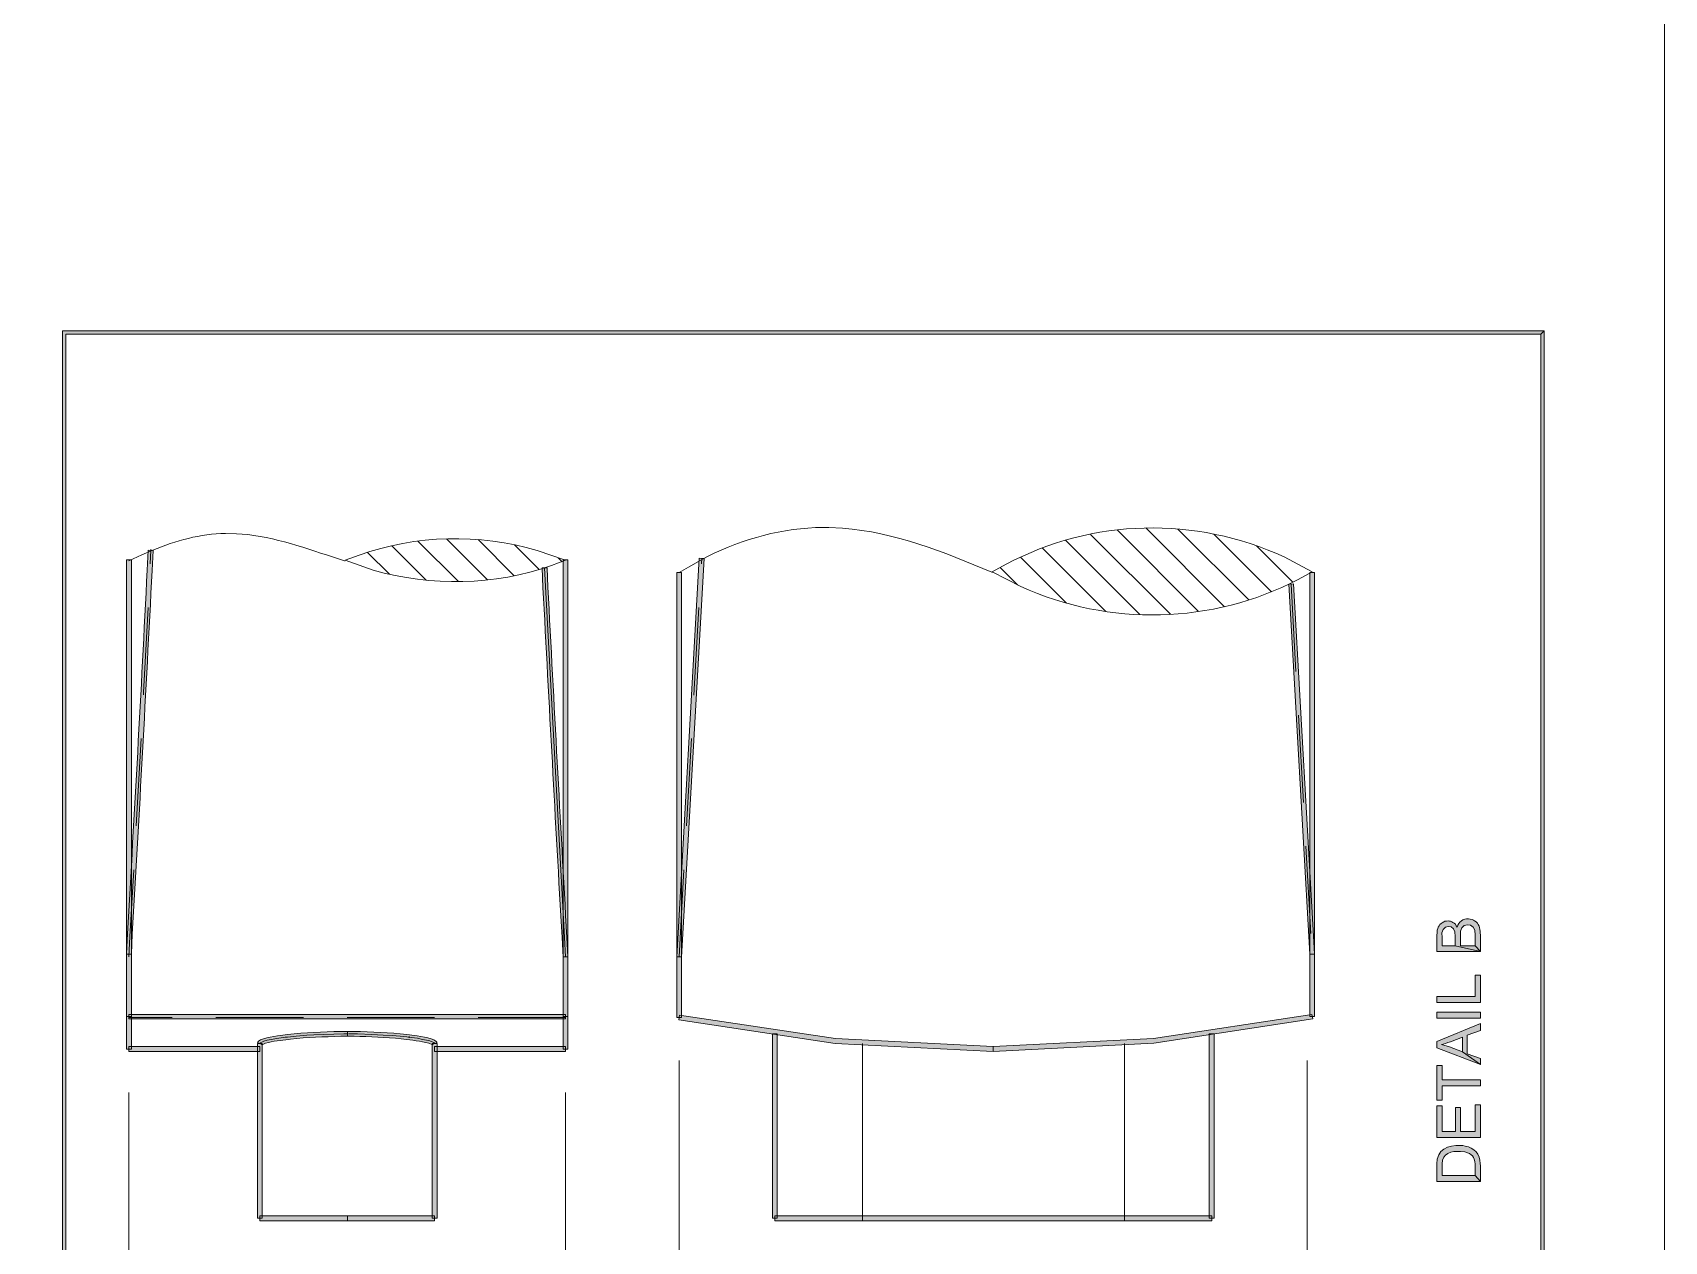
# Model space of a CAD drawing. Header units: inches. Extents: x -1525 to 612, y 0 to 1008.
# Drawn here: x -355.9 to -20, y 226.2 to 474.9 of the extents above; entities that cross this region are included whole.
import ezdxf

# ---------------------------------------------------------------- set-up
doc = ezdxf.new("R2010")
doc.units = ezdxf.units.IN
doc.header["$MEASUREMENT"] = 0
doc.layers.add('Layer 1', color=7, linetype='Continuous', lineweight=0)

# ---------------------------------------------------------------- blocks, each defined once
blk = doc.blocks.new('Block_2')
at = {"layer": 'Layer 1', "true_color": 0x000000, "transparency": 33554687}
h = blk.add_hatch(color=18, dxfattribs=at)
h.dxf.hatch_style = 2
h.paths.add_polyline_path([(-44.72, 413.52), (-45.44, 412.8), (-45.44, 107.46), (-349.1, 107.46), (-349.1, 412.8), (-45.44, 412.8), (-44.72, 413.52), (-349.82, 413.52), (-349.82, 106.74), (-44.72, 106.74), (-44.72, 413.52)])
h = blk.add_hatch(color=18, dxfattribs=at)
h.dxf.hatch_style = 2
edge = h.paths.add_edge_path()
edge.add_spline(control_points=[(-331.1, 368.34), (-331.1, 368.34), (-332.12, 368.4), (-332.12, 368.4), (-332.12, 368.4), (-332.36, 364.26), (-332.36, 364.26), (-333.58, 339.32), (-335.01, 314.37), (-336.38, 289.44), (-336.38, 289.44), (-336.62, 285.3), (-336.62, 285.3), (-336.62, 285.3), (-335.6, 285.24), (-335.6, 285.24), (-335.6, 285.24), (-335.42, 289.38), (-335.42, 289.38), (-333.97, 314.31), (-332.63, 339.26), (-331.34, 364.2), (-331.34, 364.2), (-331.1, 368.34), (-331.1, 368.34)], knot_values=[0, 0, 0, 0, 1, 1, 1, 2, 2, 2, 3, 3, 3, 4, 4, 4, 5, 5, 5, 6, 6, 6, 7, 7, 7, 8, 8, 8, 8], degree=3, periodic=0)
edge.add_line((-331.1, 368.34), (-331.1, 368.34))
h = blk.add_hatch(color=18, dxfattribs=at)
h.dxf.hatch_style = 2
h.paths.add_polyline_path([(-336.62, 285.24), (-335.6, 285.24), (-335.6, 366.42), (-336.62, 366.42)])
h = blk.add_hatch(color=18, dxfattribs=at)
h.dxf.hatch_style = 2
h.paths.add_polyline_path([(-246.74, 284.7), (-245.72, 284.7), (-245.72, 366.42), (-246.74, 366.42)])
h = blk.add_hatch(color=18, dxfattribs=at)
h.dxf.hatch_style = 2
h.paths.add_polyline_path([(-223.34, 284.7), (-222.38, 284.64), (-217.7, 366.66), (-218.72, 366.72), (-223.34, 284.7)])
h = blk.add_hatch(color=18, dxfattribs=at)
h.dxf.hatch_style = 2
edge = h.paths.add_edge_path()
edge.add_spline(control_points=[(-250.04, 364.74), (-250.04, 364.74), (-251.06, 364.74), (-251.06, 364.74), (-251.06, 364.74), (-250.88, 360.72), (-250.88, 360.72), (-249.57, 336.7), (-248.34, 312.67), (-246.92, 288.66), (-246.92, 288.66), (-246.74, 284.64), (-246.74, 284.64), (-246.74, 284.64), (-245.72, 284.7), (-245.72, 284.7), (-245.72, 284.7), (-245.96, 288.72), (-245.96, 288.72), (-247.28, 312.74), (-248.6, 336.75), (-249.86, 360.78), (-249.86, 360.78), (-250.04, 364.74), (-250.04, 364.74)], knot_values=[0, 0, 0, 0, 1, 1, 1, 2, 2, 2, 3, 3, 3, 4, 4, 4, 5, 5, 5, 6, 6, 6, 7, 7, 7, 8, 8, 8, 8], degree=3, periodic=0)
edge.add_line((-250.04, 364.74), (-250.04, 364.74))
h = blk.add_hatch(color=18, dxfattribs=at)
h.dxf.hatch_style = 2
h.paths.add_polyline_path([(-223.34, 284.7), (-222.38, 284.7), (-222.38, 363.78), (-223.34, 363.78)])
h = blk.add_hatch(color=18, dxfattribs=at)
h.dxf.hatch_style = 2
h.paths.add_polyline_path([(-92.96, 285.24), (-92, 285.24), (-92, 363.78), (-92.96, 363.78)])
h = blk.add_hatch(color=18, dxfattribs=at)
h.dxf.hatch_style = 2
h.paths.add_polyline_path([(-96.32, 361.44), (-97.34, 361.38), (-92.96, 285.24), (-92, 285.3), (-96.32, 361.44)])
h = blk.add_hatch(color=18, dxfattribs=at)
edge = h.paths.add_edge_path()
edge.add_spline(control_points=[(-57.86, 285.78), (-57.86, 285.78), (-66.86, 285.78), (-66.86, 285.78), (-66.86, 285.78), (-66.86, 289.14), (-66.86, 289.14), (-66.86, 289.14), (-66.8, 289.62), (-66.8, 289.62), (-66.86, 290.32), (-66.42, 291.44), (-65.72, 291.72), (-65.72, 291.72), (-65.42, 291.9), (-65.42, 291.9), (-65.42, 291.9), (-65.18, 292.02), (-65.18, 292.02), (-64.17, 292.21), (-63.8, 292.03), (-63.02, 291.42), (-63.02, 291.42), (-62.84, 291.12), (-62.84, 291.12), (-62.84, 291.12), (-62.66, 290.82), (-62.66, 290.82), (-62.66, 290.82), (-62.54, 291.24), (-62.54, 291.24), (-62.54, 291.24), (-62.3, 291.54), (-62.3, 291.54), (-61.79, 292.51), (-60.54, 292.75), (-59.6, 292.38), (-59.6, 292.38), (-59.3, 292.26), (-59.3, 292.26), (-59.3, 292.26), (-59.06, 292.14), (-59.06, 292.14), (-58.15, 291.53), (-57.93, 290.66), (-57.92, 289.62), (-57.92, 289.62), (-57.86, 289.2), (-57.86, 289.2), (-57.86, 289.2), (-57.86, 285.78), (-57.86, 285.78), (-57.86, 285.78), (-63.08, 286.98), (-63.08, 286.98), (-63.08, 286.98), (-63.08, 288.9), (-63.08, 288.9), (-62.78, 291.77), (-66.24, 291.6), (-65.78, 288.72), (-65.78, 288.72), (-65.78, 286.98), (-65.78, 286.98), (-65.78, 286.98), (-63.08, 286.98), (-63.08, 286.98), (-63.08, 286.98), (-57.86, 285.78), (-57.86, 285.78), (-57.86, 285.78), (-58.94, 286.98), (-58.94, 286.98), (-58.94, 286.98), (-58.94, 289.2), (-58.94, 289.2), (-58.68, 292.2), (-62.5, 291.91), (-62, 289.02), (-62, 289.02), (-62, 286.98), (-62, 286.98), (-62, 286.98), (-58.94, 286.98), (-58.94, 286.98), (-58.94, 286.98), (-57.86, 285.78), (-57.86, 285.78)], knot_values=[0, 0, 0, 0, 1, 1, 1, 2, 2, 2, 3, 3, 3, 4, 4, 4, 5, 5, 5, 6, 6, 6, 7, 7, 7, 8, 8, 8, 9, 9, 9, 10, 10, 10, 11, 11, 11, 12, 12, 12, 13, 13, 13, 14, 14, 14, 15, 15, 15, 16, 16, 16, 17, 17, 17, 18, 18, 18, 19, 19, 19, 20, 20, 20, 21, 21, 21, 22, 22, 22, 23, 23, 23, 24, 24, 24, 25, 25, 25, 26, 26, 26, 27, 27, 27, 28, 28, 28, 29, 29, 29, 29], degree=3, periodic=0)
edge.add_line((-57.86, 285.78), (-57.86, 285.78))
h = blk.add_hatch(color=18, dxfattribs=at)
h.dxf.hatch_style = 2
h.paths.add_polyline_path([(-336.62, 272.4), (-335.6, 272.4), (-335.6, 285.24), (-336.62, 285.24)])
h = blk.add_hatch(color=18, dxfattribs=at)
h.dxf.hatch_style = 2
h.paths.add_polyline_path([(-246.74, 272.4), (-245.72, 272.4), (-245.72, 284.7), (-246.74, 284.7)])
h = blk.add_hatch(color=18, dxfattribs=at)
h.dxf.hatch_style = 2
h.paths.add_polyline_path([(-223.34, 272.22), (-222.38, 272.22), (-222.38, 284.7), (-223.34, 284.7)])
h = blk.add_hatch(color=18, dxfattribs=at)
h.dxf.hatch_style = 2
h.paths.add_polyline_path([(-92.96, 272.4), (-92, 272.4), (-92, 285.24), (-92.96, 285.24)])
for points in [[(-57.86, 275.34), (-66.86, 275.34), (-66.86, 276.54), (-58.94, 276.54), (-58.94, 280.92), (-57.86, 280.92), (-57.86, 275.34)], [(-57.86, 272.1), (-66.86, 272.1), (-66.86, 273.3), (-57.86, 273.3)], [(-57.86, 262.56), (-66.86, 265.98), (-66.86, 267.3), (-57.86, 270.96), (-57.86, 269.58), (-60.62, 268.56), (-60.62, 264.78), (-57.86, 263.82), (-57.86, 262.56), (-61.58, 265.14), (-61.58, 268.2), (-64.04, 267.24), (-64.58, 267.06), (-65.06, 266.88), (-65.54, 266.76), (-65.9, 266.64), (-64.22, 266.16), (-61.58, 265.14), (-57.86, 262.56)], [(-57.86, 258.18), (-65.78, 258.18), (-65.78, 255.24), (-66.86, 255.24), (-66.86, 262.32), (-65.78, 262.32), (-65.78, 259.38), (-57.86, 259.38), (-57.86, 258.18)], [(-57.86, 247.56), (-66.86, 247.56), (-66.86, 254.04), (-65.78, 254.04), (-65.78, 248.76), (-63.02, 248.76), (-63.02, 253.74), (-62, 253.74), (-62, 248.76), (-58.94, 248.76), (-58.94, 254.28), (-57.86, 254.28), (-57.86, 247.56)]]:
    blk.add_hatch(color=18, dxfattribs=at).paths.add_polyline_path(points)
h = blk.add_hatch(color=18, dxfattribs=at)
h.dxf.hatch_style = 2
h.paths.add_polyline_path([(-336.62, 265.74), (-335.6, 265.74), (-335.6, 272.4), (-336.62, 272.4)])
h = blk.add_hatch(color=18, dxfattribs=at)
h.dxf.hatch_style = 2
h.paths.add_polyline_path([(-336.14, 271.92), (-246.2, 271.92), (-246.2, 272.88), (-336.14, 272.88)])
h = blk.add_hatch(color=18, dxfattribs=at)
h.dxf.hatch_style = 2
h.paths.add_polyline_path([(-246.74, 265.74), (-245.72, 265.74), (-245.72, 272.4), (-246.74, 272.4)])
h = blk.add_hatch(color=18, dxfattribs=at)
h.dxf.hatch_style = 2
h.paths.add_polyline_path([(-222.74, 272.7), (-222.92, 271.74), (-190.7, 266.88), (-158.18, 265.26), (-158.18, 266.28), (-190.64, 267.9), (-222.74, 272.7)])
h = blk.add_hatch(color=18, dxfattribs=at)
h.dxf.hatch_style = 2
h.paths.add_polyline_path([(-158.18, 266.28), (-158.18, 265.26), (-125.12, 266.94), (-92.36, 271.92), (-92.6, 272.88), (-125.18, 267.9), (-158.18, 266.28)])
h = blk.add_hatch(color=18, dxfattribs=at)
h.dxf.hatch_style = 2
edge = h.paths.add_edge_path()
edge.add_spline(control_points=[(-309.62, 267), (-309.62, 267), (-308.66, 266.76), (-308.66, 266.76), (-308.66, 266.76), (-308.66, 266.82), (-308.66, 266.82), (-308.66, 266.82), (-309.14, 266.94), (-309.14, 266.94), (-309.14, 266.94), (-308.72, 266.64), (-308.72, 266.64), (-308.72, 266.64), (-308.66, 266.7), (-308.66, 266.7), (-308.66, 266.7), (-308.54, 266.7), (-308.54, 266.7), (-307.05, 267.34), (-305.39, 267.42), (-303.8, 267.66), (-303.8, 267.66), (-302.84, 267.78), (-302.84, 267.78), (-299.41, 268.18), (-295.96, 268.24), (-292.52, 268.38), (-292.52, 268.38), (-291.14, 268.38), (-291.14, 268.38), (-291.14, 268.38), (-291.14, 269.34), (-291.14, 269.34), (-291.14, 269.34), (-292.58, 269.34), (-292.58, 269.34), (-296.19, 269.31), (-299.85, 269.11), (-303.44, 268.74), (-303.44, 268.74), (-303.98, 268.68), (-303.98, 268.68), (-303.98, 268.68), (-304.4, 268.62), (-304.4, 268.62), (-305.57, 268.44), (-308.53, 268.08), (-309.44, 267.36), (-309.44, 267.36), (-309.56, 267.18), (-309.56, 267.18), (-309.56, 267.18), (-309.62, 267), (-309.62, 267)], knot_values=[0, 0, 0, 0, 1, 1, 1, 2, 2, 2, 3, 3, 3, 4, 4, 4, 5, 5, 5, 6, 6, 6, 7, 7, 7, 8, 8, 8, 9, 9, 9, 10, 10, 10, 11, 11, 11, 12, 12, 12, 13, 13, 13, 14, 14, 14, 15, 15, 15, 16, 16, 16, 17, 17, 17, 18, 18, 18, 18], degree=3, periodic=0)
edge.add_line((-309.62, 267), (-309.62, 267))
h = blk.add_hatch(color=18, dxfattribs=at)
h.dxf.hatch_style = 2
edge = h.paths.add_edge_path()
edge.add_spline(control_points=[(-291.14, 269.34), (-291.14, 269.34), (-291.14, 268.38), (-291.14, 268.38), (-291.14, 268.38), (-289.76, 268.38), (-289.76, 268.38), (-286.52, 268.25), (-283.27, 268.19), (-280.04, 267.84), (-280.04, 267.84), (-278.96, 267.72), (-278.96, 267.72), (-277.2, 267.45), (-275.39, 267.37), (-273.74, 266.7), (-273.74, 266.7), (-273.68, 266.7), (-273.68, 266.7), (-273.68, 266.7), (-273.62, 266.64), (-273.62, 266.64), (-273.62, 266.64), (-273.2, 266.94), (-273.2, 266.94), (-273.2, 266.94), (-273.68, 266.82), (-273.68, 266.82), (-273.68, 266.82), (-273.68, 266.76), (-273.68, 266.76), (-273.68, 266.76), (-272.72, 267), (-272.72, 267), (-272.72, 267), (-272.72, 267.18), (-272.72, 267.18), (-272.72, 267.18), (-272.9, 267.36), (-272.9, 267.36), (-273.74, 268.07), (-276.77, 268.45), (-277.88, 268.62), (-277.88, 268.62), (-278.36, 268.68), (-278.36, 268.68), (-278.36, 268.68), (-278.9, 268.74), (-278.9, 268.74), (-282.48, 269.11), (-286.16, 269.31), (-289.76, 269.34), (-289.76, 269.34), (-291.14, 269.34), (-291.14, 269.34)], knot_values=[0, 0, 0, 0, 1, 1, 1, 2, 2, 2, 3, 3, 3, 4, 4, 4, 5, 5, 5, 6, 6, 6, 7, 7, 7, 8, 8, 8, 9, 9, 9, 10, 10, 10, 11, 11, 11, 12, 12, 12, 13, 13, 13, 14, 14, 14, 15, 15, 15, 16, 16, 16, 17, 17, 17, 18, 18, 18, 18], degree=3, periodic=0)
edge.add_line((-291.14, 269.34), (-291.14, 269.34))
h = blk.add_hatch(color=18, dxfattribs=at)
h.dxf.hatch_style = 2
h.paths.add_polyline_path([(-203.6, 230.94), (-202.64, 230.94), (-202.64, 268.86), (-203.6, 268.86)])
h = blk.add_hatch(color=18, dxfattribs=at)
h.dxf.hatch_style = 2
h.paths.add_polyline_path([(-113.72, 230.94), (-112.7, 230.94), (-112.7, 268.86), (-113.72, 268.86)])
h = blk.add_hatch(color=18, dxfattribs=at)
h.dxf.hatch_style = 2
h.paths.add_polyline_path([(-336.14, 265.26), (-309.14, 265.26), (-309.14, 266.28), (-336.14, 266.28)])
h = blk.add_hatch(color=18, dxfattribs=at)
h.dxf.hatch_style = 2
h.paths.add_polyline_path([(-309.62, 230.94), (-308.66, 230.94), (-308.66, 266.88), (-309.62, 266.88)])
h = blk.add_hatch(color=18, dxfattribs=at)
h.dxf.hatch_style = 2
h.paths.add_polyline_path([(-273.68, 230.94), (-272.66, 230.94), (-272.66, 266.88), (-273.68, 266.88)])
h = blk.add_hatch(color=18, dxfattribs=at)
h.dxf.hatch_style = 2
h.paths.add_polyline_path([(-273.2, 265.26), (-246.2, 265.26), (-246.2, 266.28), (-273.2, 266.28)])
h = blk.add_hatch(color=18, dxfattribs=at)
edge = h.paths.add_edge_path()
edge.add_spline(control_points=[(-57.86, 238.5), (-57.86, 238.5), (-66.86, 238.5), (-66.86, 238.5), (-66.86, 238.5), (-66.86, 242.1), (-66.86, 242.1), (-66.82, 245.02), (-64.6, 246.07), (-61.94, 245.88), (-61.94, 245.88), (-61.46, 245.88), (-61.46, 245.88), (-61.46, 245.88), (-61.04, 245.76), (-61.04, 245.76), (-59.14, 245.49), (-57.86, 244.12), (-57.92, 242.16), (-57.92, 242.16), (-57.86, 241.74), (-57.86, 241.74), (-57.86, 241.74), (-57.86, 238.5), (-57.86, 238.5), (-57.86, 238.5), (-58.94, 239.7), (-58.94, 239.7), (-58.94, 239.7), (-58.94, 242.04), (-58.94, 242.04), (-59.13, 243.65), (-59.49, 244.13), (-61.1, 244.56), (-61.1, 244.56), (-61.94, 244.68), (-61.94, 244.68), (-63.89, 244.78), (-65.68, 244.34), (-65.78, 242.1), (-65.78, 242.1), (-65.78, 239.7), (-65.78, 239.7), (-65.78, 239.7), (-58.94, 239.7), (-58.94, 239.7), (-58.94, 239.7), (-57.86, 238.5), (-57.86, 238.5)], knot_values=[0, 0, 0, 0, 1, 1, 1, 2, 2, 2, 3, 3, 3, 4, 4, 4, 5, 5, 5, 6, 6, 6, 7, 7, 7, 8, 8, 8, 9, 9, 9, 10, 10, 10, 11, 11, 11, 12, 12, 12, 13, 13, 13, 14, 14, 14, 15, 15, 15, 16, 16, 16, 16], degree=3, periodic=0)
edge.add_line((-57.86, 238.5), (-57.86, 238.5))
h = blk.add_hatch(color=18, dxfattribs=at)
h.dxf.hatch_style = 2
h.paths.add_polyline_path([(-309.14, 230.4), (-291.14, 230.4), (-291.14, 231.42), (-309.14, 231.42)])
h = blk.add_hatch(color=18, dxfattribs=at)
h.dxf.hatch_style = 2
h.paths.add_polyline_path([(-291.14, 230.4), (-273.2, 230.4), (-273.2, 231.42), (-291.14, 231.42)])
h = blk.add_hatch(color=18, dxfattribs=at)
h.dxf.hatch_style = 2
h.paths.add_polyline_path([(-203.12, 230.4), (-185.12, 230.4), (-185.12, 231.42), (-203.12, 231.42)])
h = blk.add_hatch(color=18, dxfattribs=at)
h.dxf.hatch_style = 2
h.paths.add_polyline_path([(-185.12, 230.4), (-131.18, 230.4), (-131.18, 231.42), (-185.12, 231.42)])
h = blk.add_hatch(color=18, dxfattribs=at)
h.dxf.hatch_style = 2
h.paths.add_polyline_path([(-131.18, 230.4), (-113.18, 230.4), (-113.18, 231.42), (-131.18, 231.42)])
at = {"layer": 'Layer 1', "color": 18, "lineweight": 9, "true_color": 0x000000}
for p, q in [((-110.54, 356.76), (-126.74, 372.96)), ((-268.28, 361.92), (-276.62, 370.26)), ((-262.28, 362.28), (-270.74, 370.74)), ((-256.82, 363.12), (-264.2, 370.56)), ((-128, 355.14), (-143.3, 370.44)), ((-121.7, 355.2), (-138.14, 371.64)), ((-115.88, 355.74), (-132.68, 372.54)), ((-105.56, 358.14), (-120.14, 372.72)), ((-100.88, 359.82), (-112.76, 371.7)), ((-331.76, 365.58), (-331.58, 368.4)), ((-282.5, 363.42), (-287, 367.92)), ((-274.94, 362.22), (-282.02, 369.3)), ((-251.66, 364.38), (-256.76, 369.48)), ((-246.92, 366), (-247.76, 366.84)), ((-218.24, 365.58), (-218.18, 366.72)), ((-143.06, 357.48), (-152.54, 366.96)), ((-134.96, 355.8), (-148.04, 368.82)), ((-96.5, 361.8), (-104, 369.3)), ((-153.2, 361.26), (-156.74, 364.8)), ((-96.86, 361.38), (-95.84, 343.44)), ((-219.8, 338.58), (-218.78, 356.58)), ((-95.3, 334.44), (-94.28, 316.44)), ((-334.64, 311.64), (-333.62, 329.64)), ((-221.3, 311.64), (-220.28, 329.64)), ((-93.8, 307.5), (-92.78, 289.5)), ((-222.86, 284.7), (-221.84, 302.64)), ((-327.2, 272.22), (-336.14, 272.22)), ((-300.2, 272.22), (-318.2, 272.22)), ((-273.2, 272.22), (-291.2, 272.22)), ((-246.2, 272.22), (-264.2, 272.22)), ((-185.12, 266.88), (-185.12, 230.94)), ((-185.12, 266.88), (-185.12, 248.88)), ((-131.18, 266.88), (-131.18, 230.94)), ((-131.18, 266.88), (-131.18, 248.88)), ((-222.86, 149.7), (-222.86, 263.4)), ((-93.56, 263.4), (-93.56, 148.56)), ((-336.14, 256.8), (-336.14, 148.56)), ((-246.2, 256.8), (-246.2, 148.56)), ((-185.12, 239.88), (-185.12, 230.94)), ((-131.18, 239.88), (-131.18, 230.94))]:
    blk.add_line(p, q, dxfattribs=at)
at = {"layer": 'Layer 1'}
for points in [[(-632, 1008), (-20, 1008), (-20, 0), (-632, 0)], [(-336.62, 285.24), (-335.6, 285.24), (-335.6, 366.42), (-336.62, 366.42)], [(-246.74, 284.7), (-245.72, 284.7), (-245.72, 366.42), (-246.74, 366.42)], [(-223.34, 284.7), (-222.38, 284.7), (-222.38, 363.78), (-223.34, 363.78)], [(-92.96, 285.24), (-92, 285.24), (-92, 363.78), (-92.96, 363.78)], [(-336.62, 272.4), (-335.6, 272.4), (-335.6, 285.24), (-336.62, 285.24)], [(-246.74, 272.4), (-245.72, 272.4), (-245.72, 284.7), (-246.74, 284.7)], [(-223.34, 272.22), (-222.38, 272.22), (-222.38, 284.7), (-223.34, 284.7)], [(-92.96, 272.4), (-92, 272.4), (-92, 285.24), (-92.96, 285.24)], [(-336.62, 265.74), (-335.6, 265.74), (-335.6, 272.4), (-336.62, 272.4)], [(-336.14, 271.92), (-246.2, 271.92), (-246.2, 272.88), (-336.14, 272.88)], [(-246.74, 265.74), (-245.72, 265.74), (-245.72, 272.4), (-246.74, 272.4)], [(-57.86, 272.1), (-66.86, 272.1), (-66.86, 273.3), (-57.86, 273.3)], [(-203.6, 230.94), (-202.64, 230.94), (-202.64, 268.86), (-203.6, 268.86)], [(-113.72, 230.94), (-112.7, 230.94), (-112.7, 268.86), (-113.72, 268.86)], [(-336.14, 265.26), (-309.14, 265.26), (-309.14, 266.28), (-336.14, 266.28)], [(-309.62, 230.94), (-308.66, 230.94), (-308.66, 266.88), (-309.62, 266.88)], [(-273.68, 230.94), (-272.66, 230.94), (-272.66, 266.88), (-273.68, 266.88)], [(-273.2, 265.26), (-246.2, 265.26), (-246.2, 266.28), (-273.2, 266.28)], [(-309.14, 230.4), (-291.14, 230.4), (-291.14, 231.42), (-309.14, 231.42)], [(-291.14, 230.4), (-273.2, 230.4), (-273.2, 231.42), (-291.14, 231.42)], [(-203.12, 230.4), (-185.12, 230.4), (-185.12, 231.42), (-203.12, 231.42)], [(-185.12, 230.4), (-131.18, 230.4), (-131.18, 231.42), (-185.12, 231.42)], [(-131.18, 230.4), (-113.18, 230.4), (-113.18, 231.42), (-131.18, 231.42)]]:
    blk.add_lwpolyline(points, close=True, dxfattribs=at)
for points in [[(-44.72, 413.52), (-45.44, 412.8), (-45.44, 107.46), (-349.1, 107.46), (-349.1, 412.8), (-45.44, 412.8), (-44.72, 413.52), (-349.82, 413.52), (-349.82, 106.74), (-44.72, 106.74), (-44.72, 413.52)], [(-223.34, 284.7), (-222.38, 284.64), (-217.7, 366.66), (-218.72, 366.72), (-223.34, 284.7)], [(-96.32, 361.44), (-97.34, 361.38), (-92.96, 285.24), (-92, 285.3), (-96.32, 361.44)], [(-57.86, 275.34), (-66.86, 275.34), (-66.86, 276.54), (-58.94, 276.54), (-58.94, 280.92), (-57.86, 280.92), (-57.86, 275.34)], [(-222.74, 272.7), (-222.92, 271.74), (-190.7, 266.88), (-158.18, 265.26), (-158.18, 266.28), (-190.64, 267.9), (-222.74, 272.7)], [(-158.18, 266.28), (-158.18, 265.26), (-125.12, 266.94), (-92.36, 271.92), (-92.6, 272.88), (-125.18, 267.9), (-158.18, 266.28)], [(-57.86, 262.56), (-66.86, 265.98), (-66.86, 267.3), (-57.86, 270.96), (-57.86, 269.58), (-60.62, 268.56), (-60.62, 264.78), (-57.86, 263.82), (-57.86, 262.56), (-61.58, 265.14), (-61.58, 268.2), (-64.04, 267.24), (-64.58, 267.06), (-65.06, 266.88), (-65.54, 266.76), (-65.9, 266.64), (-64.22, 266.16), (-61.58, 265.14), (-57.86, 262.56)], [(-57.86, 258.18), (-65.78, 258.18), (-65.78, 255.24), (-66.86, 255.24), (-66.86, 262.32), (-65.78, 262.32), (-65.78, 259.38), (-57.86, 259.38), (-57.86, 258.18)], [(-57.86, 247.56), (-66.86, 247.56), (-66.86, 254.04), (-65.78, 254.04), (-65.78, 248.76), (-63.02, 248.76), (-63.02, 253.74), (-62, 253.74), (-62, 248.76), (-58.94, 248.76), (-58.94, 254.28), (-57.86, 254.28), (-57.86, 247.56)]]:
    blk.add_lwpolyline(points, dxfattribs=at)
at = {"layer": 'Layer 1', "color": 18, "lineweight": 9, "true_color": 0x000000}
for points in [[(-44.72, 413.52), (-349.82, 413.52), (-349.82, 106.74), (-44.72, 106.74)], [(-349.1, 412.8), (-45.44, 412.8), (-45.44, 107.46), (-349.1, 107.46)], [(-336.62, 285.24), (-335.6, 285.24), (-335.6, 366.42), (-336.62, 366.42)], [(-331.52, 368.34), (-331.64, 368.34), (-331.64, 368.46), (-331.52, 368.46)], [(-245.72, 366.42), (-246.74, 366.42), (-246.74, 284.7), (-245.72, 284.7)], [(-223.34, 284.7), (-222.38, 284.7), (-222.38, 363.78), (-223.34, 363.78)], [(-92, 363.78), (-92.96, 363.78), (-92.96, 285.24), (-92, 285.24)], [(-336.62, 272.4), (-335.6, 272.4), (-335.6, 285.24), (-336.62, 285.24)], [(-245.72, 284.7), (-246.74, 284.7), (-246.74, 272.4), (-245.72, 272.4)], [(-222.38, 284.7), (-223.34, 284.7), (-223.34, 272.22), (-222.38, 272.22)], [(-92.96, 272.4), (-92, 272.4), (-92, 285.24), (-92.96, 285.24)], [(-335.6, 272.4), (-336.62, 272.4), (-336.62, 265.74), (-335.6, 265.74)], [(-246.2, 272.88), (-336.14, 272.88), (-336.14, 271.92), (-246.2, 271.92)], [(-246.74, 265.74), (-245.72, 265.74), (-245.72, 272.4), (-246.74, 272.4)], [(-57.86, 272.1), (-66.86, 272.1), (-66.86, 273.3), (-57.86, 273.3)], [(-203.6, 230.94), (-202.64, 230.94), (-202.64, 268.86), (-203.6, 268.86)], [(-113.72, 230.94), (-112.7, 230.94), (-112.7, 268.86), (-113.72, 268.86)], [(-336.14, 265.26), (-309.14, 265.26), (-309.14, 266.28), (-336.14, 266.28)], [(-308.66, 266.88), (-309.62, 266.88), (-309.62, 230.94), (-308.66, 230.94)], [(-278.36, 268.14), (-278.48, 268.14), (-278.48, 268.26), (-278.36, 268.26)], [(-272.66, 266.88), (-273.68, 266.88), (-273.68, 230.94), (-272.66, 230.94)], [(-273.2, 265.26), (-246.2, 265.26), (-246.2, 266.28), (-273.2, 266.28)], [(-291.14, 231.42), (-309.14, 231.42), (-309.14, 230.4), (-291.14, 230.4)], [(-273.2, 231.42), (-291.14, 231.42), (-291.14, 230.4), (-273.2, 230.4)], [(-185.12, 231.42), (-203.12, 231.42), (-203.12, 230.4), (-185.12, 230.4)], [(-185.12, 230.4), (-131.18, 230.4), (-131.18, 231.42), (-185.12, 231.42)], [(-113.18, 231.42), (-131.18, 231.42), (-131.18, 230.4), (-113.18, 230.4)]]:
    blk.add_lwpolyline(points, close=True, dxfattribs=at)
for points in [[(-223.34, 284.7), (-222.38, 284.64), (-217.7, 366.66), (-218.72, 366.72), (-223.34, 284.7)], [(-246.2, 284.7), (-246.44, 288.72), (-249.08, 336.72), (-250.58, 364.74)], [(-96.32, 361.44), (-97.34, 361.38), (-92.96, 285.24), (-92, 285.3), (-96.32, 361.44)], [(-333.14, 338.64), (-333.14, 339.12), (-332.18, 356.58)], [(-336.14, 284.7), (-335.9, 288.9), (-335.18, 301.44), (-335.12, 302.64)], [(-57.86, 275.34), (-66.86, 275.34), (-66.86, 276.54), (-58.94, 276.54), (-58.94, 280.92), (-57.86, 280.92), (-57.86, 275.34)], [(-222.74, 272.7), (-222.92, 271.74), (-190.7, 266.88), (-158.18, 265.26), (-158.18, 266.28), (-190.64, 267.9), (-222.74, 272.7)], [(-158.18, 266.28), (-158.18, 265.26), (-125.12, 266.94), (-92.36, 271.92), (-92.6, 272.88), (-125.18, 267.9), (-158.18, 266.28)], [(-291.14, 268.86), (-291.86, 268.86), (-293.96, 268.8), (-296.06, 268.74), (-298.04, 268.68), (-299.48, 268.56), (-301.7, 268.38), (-303.44, 268.2), (-303.92, 268.2), (-304.34, 268.14), (-305.66, 267.9), (-306.8, 267.72), (-307.64, 267.54), (-308.36, 267.36), (-308.78, 267.18), (-309.02, 267.06)], [(-278.42, 268.2), (-278.9, 268.26), (-280.28, 268.38), (-281.9, 268.5), (-283.76, 268.62), (-286.1, 268.74), (-289.04, 268.86), (-290.9, 268.86)], [(-57.86, 262.56), (-66.86, 265.98), (-66.86, 267.3), (-57.86, 270.96), (-57.86, 269.58), (-60.62, 268.56), (-60.62, 264.78), (-57.86, 263.82), (-57.86, 262.56)], [(-273.2, 266.88), (-273.2, 266.94), (-273.32, 267.06), (-273.68, 267.24), (-274.16, 267.42), (-274.82, 267.54), (-275.66, 267.72), (-276.68, 267.96), (-277.94, 268.14), (-278.42, 268.2)], [(-61.58, 265.14), (-61.58, 268.2), (-64.04, 267.24), (-64.58, 267.06), (-65.06, 266.88), (-65.54, 266.76), (-65.9, 266.64), (-64.22, 266.16), (-61.58, 265.14)], [(-57.86, 258.18), (-65.78, 258.18), (-65.78, 255.24), (-66.86, 255.24), (-66.86, 262.32), (-65.78, 262.32), (-65.78, 259.38), (-57.86, 259.38), (-57.86, 258.18)], [(-57.86, 247.56), (-66.86, 247.56), (-66.86, 254.04), (-65.78, 254.04), (-65.78, 248.76), (-63.02, 248.76), (-63.02, 253.74), (-62, 253.74), (-62, 248.76), (-58.94, 248.76), (-58.94, 254.28), (-57.86, 254.28), (-57.86, 247.56)]]:
    blk.add_lwpolyline(points, dxfattribs=at)
for points, knots in [([(-222.86, 363.78), (-222.86, 363.78), (-220.94, 364.92), (-220.94, 364.92), (-220.94, 364.92), (-218.36, 366.36), (-218.36, 366.36), (-211.11, 370.26), (-203.02, 372.68), (-194.78, 373.02), (-194.78, 373.02), (-192.02, 373.02), (-192.02, 373.02), (-192.02, 373.02), (-189.2, 372.9), (-189.2, 372.9), (-178.62, 372.11), (-168.14, 367.99), (-158.48, 363.84), (-158.48, 363.84), (-158.42, 363.84), (-158.42, 363.84), (-158.42, 363.84), (-158.36, 363.78), (-158.36, 363.78)], [0, 0, 0, 0, 1, 1, 1, 2, 2, 2, 3, 3, 3, 4, 4, 4, 5, 5, 5, 6, 6, 6, 7, 7, 7, 8, 8, 8, 8]), ([(-158.36, 363.9), (-158.36, 363.9), (-152.48, 360.9), (-152.48, 360.9), (-134.29, 352.63), (-113.11, 353.16), (-95.36, 362.34), (-95.36, 362.34), (-92.48, 363.9), (-92.48, 363.9), (-92.48, 363.9), (-98.3, 367.02), (-98.3, 367.02), (-116.61, 375.4), (-137.65, 374.93), (-155.48, 365.52), (-155.48, 365.52), (-158.36, 363.9), (-158.36, 363.9)], [0, 0, 0, 0, 1, 1, 1, 2, 2, 2, 3, 3, 3, 4, 4, 4, 5, 5, 5, 6, 6, 6, 6]), ([(-336.14, 366.18), (-336.14, 366.18), (-333.44, 367.44), (-333.44, 367.44), (-333.44, 367.44), (-331.22, 368.4), (-331.22, 368.4), (-326.46, 370.35), (-321.4, 371.75), (-316.22, 371.82), (-316.22, 371.82), (-314, 371.76), (-314, 371.76), (-314, 371.76), (-311.66, 371.58), (-311.66, 371.58), (-304.79, 370.78), (-298.28, 368.29), (-291.74, 366.18), (-291.74, 366.18), (-291.62, 366.18), (-291.62, 366.18)], [0, 0, 0, 0, 1, 1, 1, 2, 2, 2, 3, 3, 3, 4, 4, 4, 5, 5, 5, 6, 6, 6, 7, 7, 7, 7]), ([(-291.62, 366.3), (-291.62, 366.3), (-285.8, 364.26), (-285.8, 364.26), (-273.88, 360.87), (-260.85, 361.12), (-249.14, 365.22), (-249.14, 365.22), (-246.2, 366.3), (-246.2, 366.3), (-246.2, 366.3), (-252.08, 368.34), (-252.08, 368.34), (-264.02, 371.84), (-277.01, 371.53), (-288.74, 367.38), (-288.74, 367.38), (-291.62, 366.3), (-291.62, 366.3)], [0, 0, 0, 0, 1, 1, 1, 2, 2, 2, 3, 3, 3, 4, 4, 4, 5, 5, 5, 6, 6, 6, 6]), ([(-331.1, 368.34), (-331.1, 368.34), (-332.12, 368.4), (-332.12, 368.4), (-332.12, 368.4), (-332.36, 364.26), (-332.36, 364.26), (-333.58, 339.32), (-335.01, 314.37), (-336.38, 289.44), (-336.38, 289.44), (-336.62, 285.3), (-336.62, 285.3), (-336.62, 285.3), (-335.6, 285.24), (-335.6, 285.24), (-335.6, 285.24), (-335.42, 289.38), (-335.42, 289.38), (-333.97, 314.31), (-332.63, 339.26), (-331.34, 364.2), (-331.34, 364.2), (-331.1, 368.34), (-331.1, 368.34)], [0, 0, 0, 0, 1, 1, 1, 2, 2, 2, 3, 3, 3, 4, 4, 4, 5, 5, 5, 6, 6, 6, 7, 7, 7, 8, 8, 8, 8]), ([(-250.04, 364.74), (-250.04, 364.74), (-251.06, 364.74), (-251.06, 364.74), (-251.06, 364.74), (-250.88, 360.72), (-250.88, 360.72), (-249.57, 336.7), (-248.34, 312.67), (-246.92, 288.66), (-246.92, 288.66), (-246.74, 284.64), (-246.74, 284.64), (-246.74, 284.64), (-245.72, 284.7), (-245.72, 284.7), (-245.72, 284.7), (-245.96, 288.72), (-245.96, 288.72), (-247.28, 312.74), (-248.6, 336.75), (-249.86, 360.78), (-249.86, 360.78), (-250.04, 364.74), (-250.04, 364.74)], [0, 0, 0, 0, 1, 1, 1, 2, 2, 2, 3, 3, 3, 4, 4, 4, 5, 5, 5, 6, 6, 6, 7, 7, 7, 8, 8, 8, 8]), ([(-57.86, 285.78), (-57.86, 285.78), (-66.86, 285.78), (-66.86, 285.78), (-66.86, 285.78), (-66.86, 289.14), (-66.86, 289.14), (-66.86, 289.14), (-66.8, 289.62), (-66.8, 289.62), (-66.86, 290.32), (-66.42, 291.44), (-65.72, 291.72), (-65.72, 291.72), (-65.42, 291.9), (-65.42, 291.9), (-65.42, 291.9), (-65.18, 292.02), (-65.18, 292.02), (-64.17, 292.21), (-63.8, 292.03), (-63.02, 291.42), (-63.02, 291.42), (-62.84, 291.12), (-62.84, 291.12), (-62.84, 291.12), (-62.66, 290.82), (-62.66, 290.82), (-62.66, 290.82), (-62.54, 291.24), (-62.54, 291.24), (-62.54, 291.24), (-62.3, 291.54), (-62.3, 291.54), (-61.79, 292.51), (-60.54, 292.75), (-59.6, 292.38), (-59.6, 292.38), (-59.3, 292.26), (-59.3, 292.26), (-59.3, 292.26), (-59.06, 292.14), (-59.06, 292.14), (-58.15, 291.53), (-57.93, 290.66), (-57.92, 289.62), (-57.92, 289.62), (-57.86, 289.2), (-57.86, 289.2), (-57.86, 289.2), (-57.86, 285.78), (-57.86, 285.78)], [0, 0, 0, 0, 1, 1, 1, 2, 2, 2, 3, 3, 3, 4, 4, 4, 5, 5, 5, 6, 6, 6, 7, 7, 7, 8, 8, 8, 9, 9, 9, 10, 10, 10, 11, 11, 11, 12, 12, 12, 13, 13, 13, 14, 14, 14, 15, 15, 15, 16, 16, 16, 17, 17, 17, 17]), ([(-63.08, 286.98), (-63.08, 286.98), (-63.08, 288.9), (-63.08, 288.9), (-62.78, 291.77), (-66.24, 291.6), (-65.78, 288.72), (-65.78, 288.72), (-65.78, 286.98), (-65.78, 286.98), (-65.78, 286.98), (-63.08, 286.98), (-63.08, 286.98)], [0, 0, 0, 0, 1, 1, 1, 2, 2, 2, 3, 3, 3, 4, 4, 4, 4]), ([(-58.94, 286.98), (-58.94, 286.98), (-58.94, 289.2), (-58.94, 289.2), (-58.68, 292.2), (-62.5, 291.91), (-62, 289.02), (-62, 289.02), (-62, 286.98), (-62, 286.98), (-62, 286.98), (-58.94, 286.98), (-58.94, 286.98)], [0, 0, 0, 0, 1, 1, 1, 2, 2, 2, 3, 3, 3, 4, 4, 4, 4]), ([(-309.62, 267), (-309.62, 267), (-308.66, 266.76), (-308.66, 266.76), (-308.66, 266.76), (-308.66, 266.82), (-308.66, 266.82), (-308.66, 266.82), (-309.14, 266.94), (-309.14, 266.94), (-309.14, 266.94), (-308.72, 266.64), (-308.72, 266.64), (-308.72, 266.64), (-308.66, 266.7), (-308.66, 266.7), (-308.66, 266.7), (-308.54, 266.7), (-308.54, 266.7), (-307.05, 267.34), (-305.39, 267.42), (-303.8, 267.66), (-303.8, 267.66), (-302.84, 267.78), (-302.84, 267.78), (-299.41, 268.18), (-295.96, 268.24), (-292.52, 268.38), (-292.52, 268.38), (-291.14, 268.38), (-291.14, 268.38), (-291.14, 268.38), (-291.14, 269.34), (-291.14, 269.34), (-291.14, 269.34), (-292.58, 269.34), (-292.58, 269.34), (-296.19, 269.31), (-299.85, 269.11), (-303.44, 268.74), (-303.44, 268.74), (-303.98, 268.68), (-303.98, 268.68), (-303.98, 268.68), (-304.4, 268.62), (-304.4, 268.62), (-305.57, 268.44), (-308.53, 268.08), (-309.44, 267.36), (-309.44, 267.36), (-309.56, 267.18), (-309.56, 267.18), (-309.56, 267.18), (-309.62, 267), (-309.62, 267)], [0, 0, 0, 0, 1, 1, 1, 2, 2, 2, 3, 3, 3, 4, 4, 4, 5, 5, 5, 6, 6, 6, 7, 7, 7, 8, 8, 8, 9, 9, 9, 10, 10, 10, 11, 11, 11, 12, 12, 12, 13, 13, 13, 14, 14, 14, 15, 15, 15, 16, 16, 16, 17, 17, 17, 18, 18, 18, 18]), ([(-291.14, 269.34), (-291.14, 269.34), (-291.14, 268.38), (-291.14, 268.38), (-291.14, 268.38), (-289.76, 268.38), (-289.76, 268.38), (-286.52, 268.25), (-283.27, 268.19), (-280.04, 267.84), (-280.04, 267.84), (-278.96, 267.72), (-278.96, 267.72), (-277.2, 267.45), (-275.39, 267.37), (-273.74, 266.7), (-273.74, 266.7), (-273.68, 266.7), (-273.68, 266.7), (-273.68, 266.7), (-273.62, 266.64), (-273.62, 266.64), (-273.62, 266.64), (-273.2, 266.94), (-273.2, 266.94), (-273.2, 266.94), (-273.68, 266.82), (-273.68, 266.82), (-273.68, 266.82), (-273.68, 266.76), (-273.68, 266.76), (-273.68, 266.76), (-272.72, 267), (-272.72, 267), (-272.72, 267), (-272.72, 267.18), (-272.72, 267.18), (-272.72, 267.18), (-272.9, 267.36), (-272.9, 267.36), (-273.74, 268.07), (-276.77, 268.45), (-277.88, 268.62), (-277.88, 268.62), (-278.36, 268.68), (-278.36, 268.68), (-278.36, 268.68), (-278.9, 268.74), (-278.9, 268.74), (-282.48, 269.11), (-286.16, 269.31), (-289.76, 269.34), (-289.76, 269.34), (-291.14, 269.34), (-291.14, 269.34)], [0, 0, 0, 0, 1, 1, 1, 2, 2, 2, 3, 3, 3, 4, 4, 4, 5, 5, 5, 6, 6, 6, 7, 7, 7, 8, 8, 8, 9, 9, 9, 10, 10, 10, 11, 11, 11, 12, 12, 12, 13, 13, 13, 14, 14, 14, 15, 15, 15, 16, 16, 16, 17, 17, 17, 18, 18, 18, 18]), ([(-57.86, 238.5), (-57.86, 238.5), (-66.86, 238.5), (-66.86, 238.5), (-66.86, 238.5), (-66.86, 242.1), (-66.86, 242.1), (-66.82, 245.02), (-64.6, 246.07), (-61.94, 245.88), (-61.94, 245.88), (-61.46, 245.88), (-61.46, 245.88), (-61.46, 245.88), (-61.04, 245.76), (-61.04, 245.76), (-59.14, 245.49), (-57.86, 244.12), (-57.92, 242.16), (-57.92, 242.16), (-57.86, 241.74), (-57.86, 241.74), (-57.86, 241.74), (-57.86, 238.5), (-57.86, 238.5)], [0, 0, 0, 0, 1, 1, 1, 2, 2, 2, 3, 3, 3, 4, 4, 4, 5, 5, 5, 6, 6, 6, 7, 7, 7, 8, 8, 8, 8]), ([(-58.94, 239.7), (-58.94, 239.7), (-58.94, 242.04), (-58.94, 242.04), (-59.13, 243.65), (-59.49, 244.13), (-61.1, 244.56), (-61.1, 244.56), (-61.94, 244.68), (-61.94, 244.68), (-63.89, 244.78), (-65.68, 244.34), (-65.78, 242.1), (-65.78, 242.1), (-65.78, 239.7), (-65.78, 239.7), (-65.78, 239.7), (-58.94, 239.7), (-58.94, 239.7)], [0, 0, 0, 0, 1, 1, 1, 2, 2, 2, 3, 3, 3, 4, 4, 4, 5, 5, 5, 6, 6, 6, 6])]:
    blk.add_open_spline(points, degree=3, knots=knots, dxfattribs=at)
at = {"layer": 'Layer 1'}
for points, knots in [([(-331.1, 368.34), (-331.1, 368.34), (-332.12, 368.4), (-332.12, 368.4), (-332.12, 368.4), (-332.36, 364.26), (-332.36, 364.26), (-333.58, 339.32), (-335.01, 314.37), (-336.38, 289.44), (-336.38, 289.44), (-336.62, 285.3), (-336.62, 285.3), (-336.62, 285.3), (-335.6, 285.24), (-335.6, 285.24), (-335.6, 285.24), (-335.42, 289.38), (-335.42, 289.38), (-333.97, 314.31), (-332.63, 339.26), (-331.34, 364.2), (-331.34, 364.2), (-331.1, 368.34), (-331.1, 368.34)], [0, 0, 0, 0, 1, 1, 1, 2, 2, 2, 3, 3, 3, 4, 4, 4, 5, 5, 5, 6, 6, 6, 7, 7, 7, 8, 8, 8, 8]), ([(-250.04, 364.74), (-250.04, 364.74), (-251.06, 364.74), (-251.06, 364.74), (-251.06, 364.74), (-250.88, 360.72), (-250.88, 360.72), (-249.57, 336.7), (-248.34, 312.67), (-246.92, 288.66), (-246.92, 288.66), (-246.74, 284.64), (-246.74, 284.64), (-246.74, 284.64), (-245.72, 284.7), (-245.72, 284.7), (-245.72, 284.7), (-245.96, 288.72), (-245.96, 288.72), (-247.28, 312.74), (-248.6, 336.75), (-249.86, 360.78), (-249.86, 360.78), (-250.04, 364.74), (-250.04, 364.74)], [0, 0, 0, 0, 1, 1, 1, 2, 2, 2, 3, 3, 3, 4, 4, 4, 5, 5, 5, 6, 6, 6, 7, 7, 7, 8, 8, 8, 8]), ([(-57.86, 285.78), (-57.86, 285.78), (-66.86, 285.78), (-66.86, 285.78), (-66.86, 285.78), (-66.86, 289.14), (-66.86, 289.14), (-66.86, 289.14), (-66.8, 289.62), (-66.8, 289.62), (-66.86, 290.32), (-66.42, 291.44), (-65.72, 291.72), (-65.72, 291.72), (-65.42, 291.9), (-65.42, 291.9), (-65.42, 291.9), (-65.18, 292.02), (-65.18, 292.02), (-64.17, 292.21), (-63.8, 292.03), (-63.02, 291.42), (-63.02, 291.42), (-62.84, 291.12), (-62.84, 291.12), (-62.84, 291.12), (-62.66, 290.82), (-62.66, 290.82), (-62.66, 290.82), (-62.54, 291.24), (-62.54, 291.24), (-62.54, 291.24), (-62.3, 291.54), (-62.3, 291.54), (-61.79, 292.51), (-60.54, 292.75), (-59.6, 292.38), (-59.6, 292.38), (-59.3, 292.26), (-59.3, 292.26), (-59.3, 292.26), (-59.06, 292.14), (-59.06, 292.14), (-58.15, 291.53), (-57.93, 290.66), (-57.92, 289.62), (-57.92, 289.62), (-57.86, 289.2), (-57.86, 289.2), (-57.86, 289.2), (-57.86, 285.78), (-57.86, 285.78), (-57.86, 285.78), (-63.08, 286.98), (-63.08, 286.98), (-63.08, 286.98), (-63.08, 288.9), (-63.08, 288.9), (-62.78, 291.77), (-66.24, 291.6), (-65.78, 288.72), (-65.78, 288.72), (-65.78, 286.98), (-65.78, 286.98), (-65.78, 286.98), (-63.08, 286.98), (-63.08, 286.98), (-63.08, 286.98), (-57.86, 285.78), (-57.86, 285.78), (-57.86, 285.78), (-58.94, 286.98), (-58.94, 286.98), (-58.94, 286.98), (-58.94, 289.2), (-58.94, 289.2), (-58.68, 292.2), (-62.5, 291.91), (-62, 289.02), (-62, 289.02), (-62, 286.98), (-62, 286.98), (-62, 286.98), (-58.94, 286.98), (-58.94, 286.98), (-58.94, 286.98), (-57.86, 285.78), (-57.86, 285.78)], [0, 0, 0, 0, 1, 1, 1, 2, 2, 2, 3, 3, 3, 4, 4, 4, 5, 5, 5, 6, 6, 6, 7, 7, 7, 8, 8, 8, 9, 9, 9, 10, 10, 10, 11, 11, 11, 12, 12, 12, 13, 13, 13, 14, 14, 14, 15, 15, 15, 16, 16, 16, 17, 17, 17, 18, 18, 18, 19, 19, 19, 20, 20, 20, 21, 21, 21, 22, 22, 22, 23, 23, 23, 24, 24, 24, 25, 25, 25, 26, 26, 26, 27, 27, 27, 28, 28, 28, 29, 29, 29, 29]), ([(-309.62, 267), (-309.62, 267), (-308.66, 266.76), (-308.66, 266.76), (-308.66, 266.76), (-308.66, 266.82), (-308.66, 266.82), (-308.66, 266.82), (-309.14, 266.94), (-309.14, 266.94), (-309.14, 266.94), (-308.72, 266.64), (-308.72, 266.64), (-308.72, 266.64), (-308.66, 266.7), (-308.66, 266.7), (-308.66, 266.7), (-308.54, 266.7), (-308.54, 266.7), (-307.05, 267.34), (-305.39, 267.42), (-303.8, 267.66), (-303.8, 267.66), (-302.84, 267.78), (-302.84, 267.78), (-299.41, 268.18), (-295.96, 268.24), (-292.52, 268.38), (-292.52, 268.38), (-291.14, 268.38), (-291.14, 268.38), (-291.14, 268.38), (-291.14, 269.34), (-291.14, 269.34), (-291.14, 269.34), (-292.58, 269.34), (-292.58, 269.34), (-296.19, 269.31), (-299.85, 269.11), (-303.44, 268.74), (-303.44, 268.74), (-303.98, 268.68), (-303.98, 268.68), (-303.98, 268.68), (-304.4, 268.62), (-304.4, 268.62), (-305.57, 268.44), (-308.53, 268.08), (-309.44, 267.36), (-309.44, 267.36), (-309.56, 267.18), (-309.56, 267.18), (-309.56, 267.18), (-309.62, 267), (-309.62, 267)], [0, 0, 0, 0, 1, 1, 1, 2, 2, 2, 3, 3, 3, 4, 4, 4, 5, 5, 5, 6, 6, 6, 7, 7, 7, 8, 8, 8, 9, 9, 9, 10, 10, 10, 11, 11, 11, 12, 12, 12, 13, 13, 13, 14, 14, 14, 15, 15, 15, 16, 16, 16, 17, 17, 17, 18, 18, 18, 18]), ([(-291.14, 269.34), (-291.14, 269.34), (-291.14, 268.38), (-291.14, 268.38), (-291.14, 268.38), (-289.76, 268.38), (-289.76, 268.38), (-286.52, 268.25), (-283.27, 268.19), (-280.04, 267.84), (-280.04, 267.84), (-278.96, 267.72), (-278.96, 267.72), (-277.2, 267.45), (-275.39, 267.37), (-273.74, 266.7), (-273.74, 266.7), (-273.68, 266.7), (-273.68, 266.7), (-273.68, 266.7), (-273.62, 266.64), (-273.62, 266.64), (-273.62, 266.64), (-273.2, 266.94), (-273.2, 266.94), (-273.2, 266.94), (-273.68, 266.82), (-273.68, 266.82), (-273.68, 266.82), (-273.68, 266.76), (-273.68, 266.76), (-273.68, 266.76), (-272.72, 267), (-272.72, 267), (-272.72, 267), (-272.72, 267.18), (-272.72, 267.18), (-272.72, 267.18), (-272.9, 267.36), (-272.9, 267.36), (-273.74, 268.07), (-276.77, 268.45), (-277.88, 268.62), (-277.88, 268.62), (-278.36, 268.68), (-278.36, 268.68), (-278.36, 268.68), (-278.9, 268.74), (-278.9, 268.74), (-282.48, 269.11), (-286.16, 269.31), (-289.76, 269.34), (-289.76, 269.34), (-291.14, 269.34), (-291.14, 269.34)], [0, 0, 0, 0, 1, 1, 1, 2, 2, 2, 3, 3, 3, 4, 4, 4, 5, 5, 5, 6, 6, 6, 7, 7, 7, 8, 8, 8, 9, 9, 9, 10, 10, 10, 11, 11, 11, 12, 12, 12, 13, 13, 13, 14, 14, 14, 15, 15, 15, 16, 16, 16, 17, 17, 17, 18, 18, 18, 18]), ([(-57.86, 238.5), (-57.86, 238.5), (-66.86, 238.5), (-66.86, 238.5), (-66.86, 238.5), (-66.86, 242.1), (-66.86, 242.1), (-66.82, 245.02), (-64.6, 246.07), (-61.94, 245.88), (-61.94, 245.88), (-61.46, 245.88), (-61.46, 245.88), (-61.46, 245.88), (-61.04, 245.76), (-61.04, 245.76), (-59.14, 245.49), (-57.86, 244.12), (-57.92, 242.16), (-57.92, 242.16), (-57.86, 241.74), (-57.86, 241.74), (-57.86, 241.74), (-57.86, 238.5), (-57.86, 238.5), (-57.86, 238.5), (-58.94, 239.7), (-58.94, 239.7), (-58.94, 239.7), (-58.94, 242.04), (-58.94, 242.04), (-59.13, 243.65), (-59.49, 244.13), (-61.1, 244.56), (-61.1, 244.56), (-61.94, 244.68), (-61.94, 244.68), (-63.89, 244.78), (-65.68, 244.34), (-65.78, 242.1), (-65.78, 242.1), (-65.78, 239.7), (-65.78, 239.7), (-65.78, 239.7), (-58.94, 239.7), (-58.94, 239.7), (-58.94, 239.7), (-57.86, 238.5), (-57.86, 238.5)], [0, 0, 0, 0, 1, 1, 1, 2, 2, 2, 3, 3, 3, 4, 4, 4, 5, 5, 5, 6, 6, 6, 7, 7, 7, 8, 8, 8, 9, 9, 9, 10, 10, 10, 11, 11, 11, 12, 12, 12, 13, 13, 13, 14, 14, 14, 15, 15, 15, 16, 16, 16, 16])]:
    blk.add_open_spline(points, degree=3, knots=knots, dxfattribs=at)
blk = doc.blocks.new('Block_1')
at = {"layer": 'Layer 1'}
blk.add_blockref('Block_2', (0, 0), dxfattribs=at)

msp = doc.modelspace()

# ---------------------------------------------------------------- block references
at = {"layer": 'Layer 1'}
msp.add_blockref('Block_1', (0, 0), dxfattribs=at)

doc.saveas('drawing.dxf')
